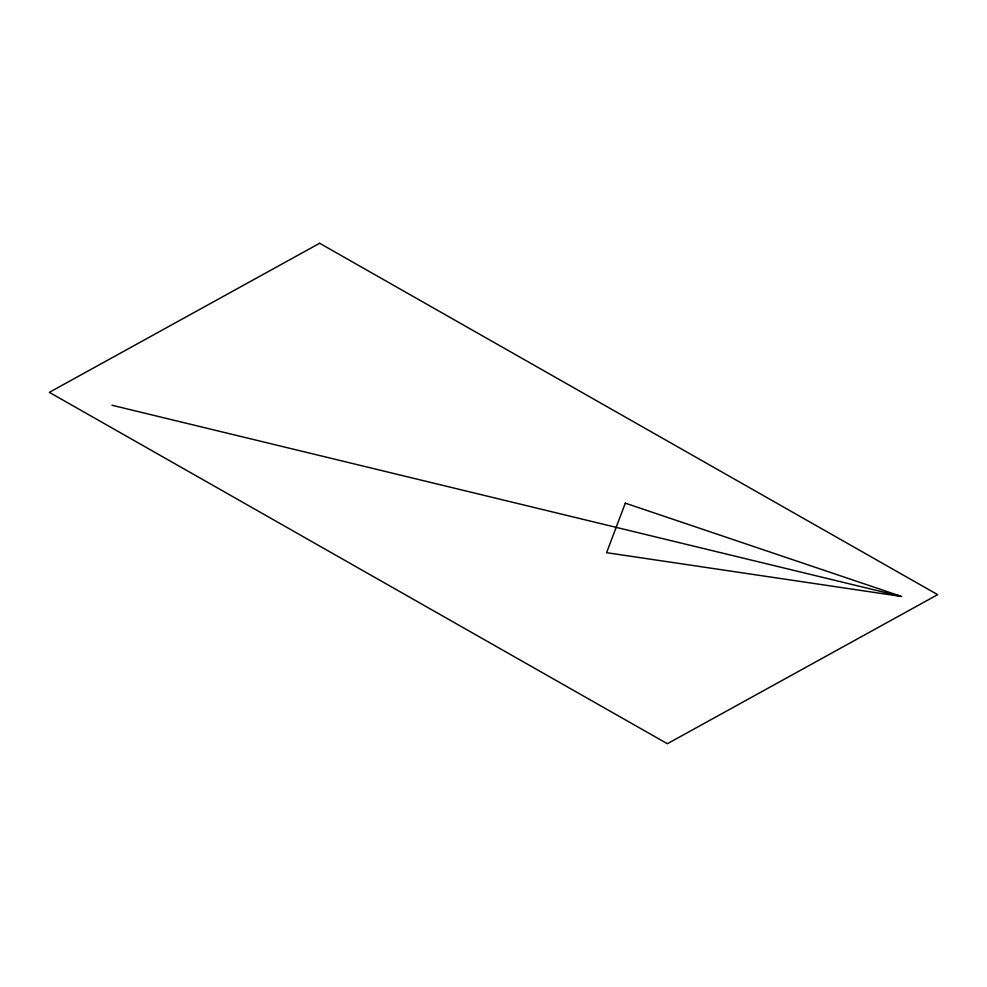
<?xml version="1.0" encoding="UTF-8"?>
<svg xmlns="http://www.w3.org/2000/svg" width="987" height="987" viewBox="0 0 987 987"><rect width="100%" height="100%" fill="white"/><g stroke="black" fill="none" stroke-linecap="round" stroke-linejoin="round"><path stroke-width="1.48" d="M111.95 405.238L900.44 596.21M625.302 503.16L606.586 552.683L901.674 596.493L625.302 503.16M319.64 243.271L49.35 392.345L667.36 743.729L937.65 594.655L319.64 243.271"/></g></svg>
